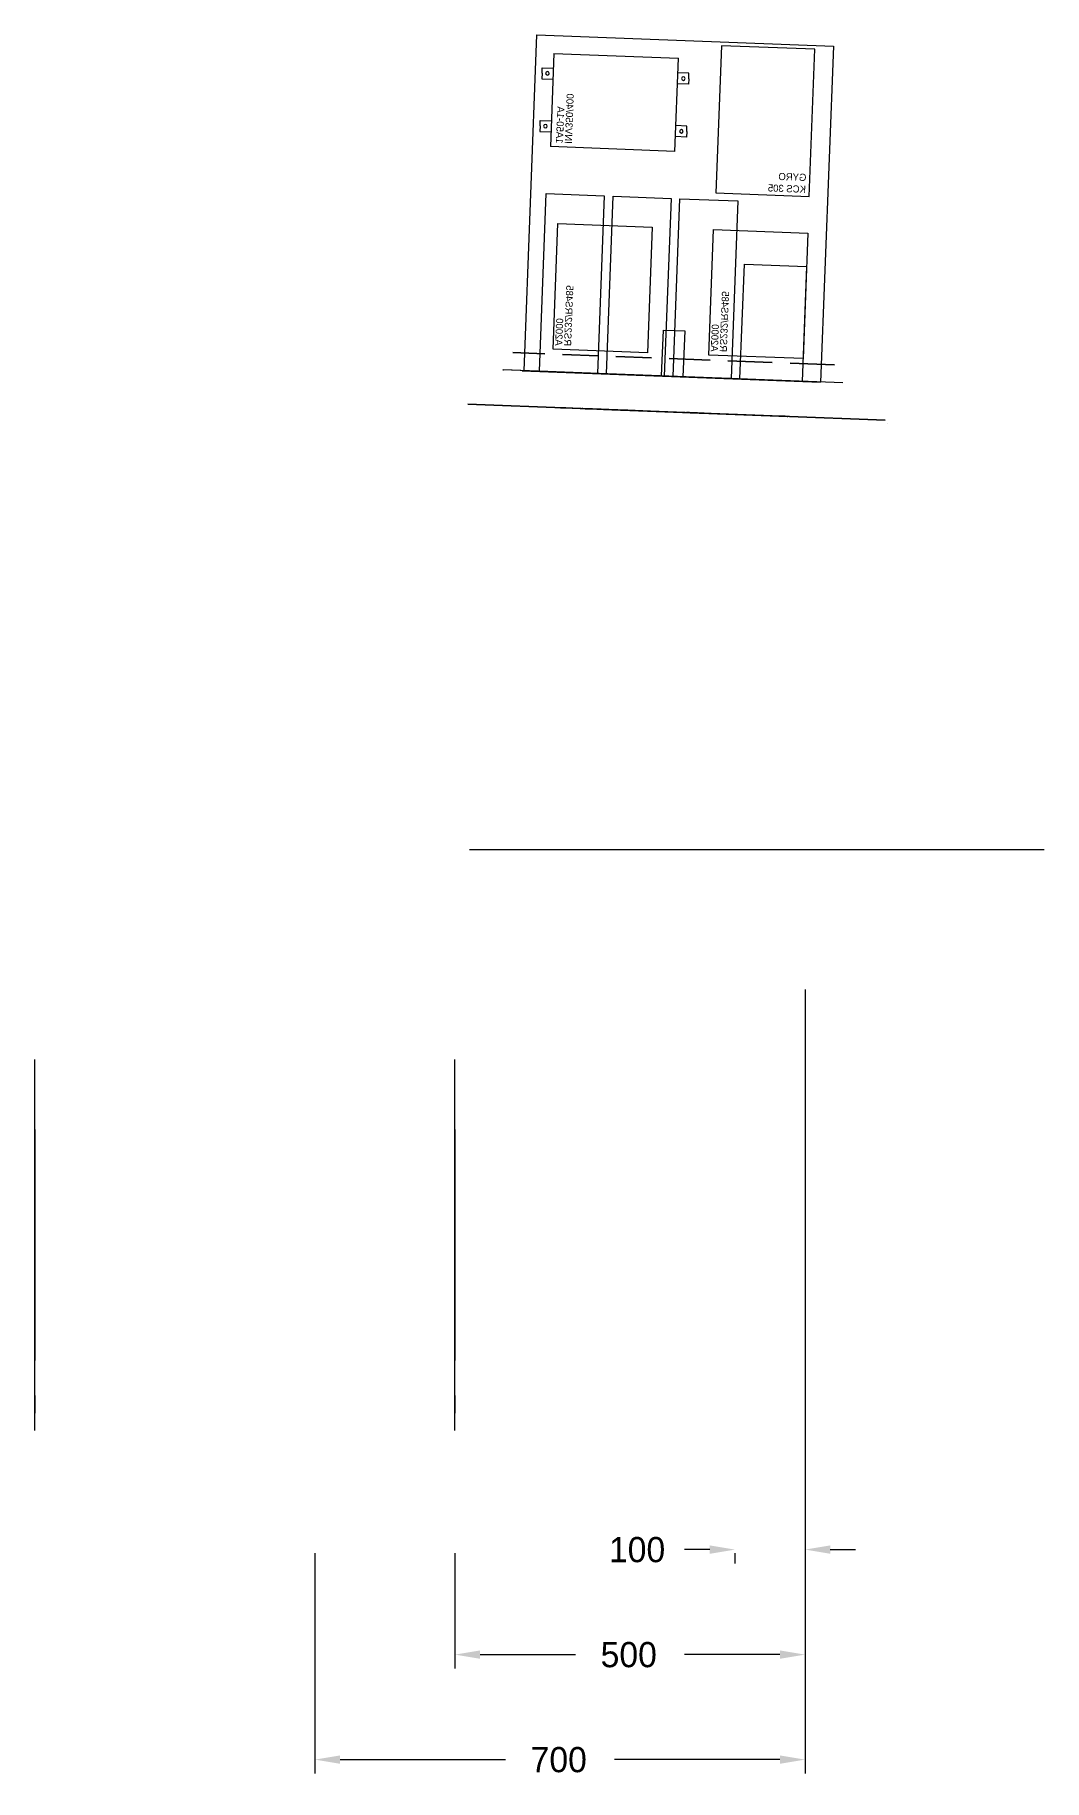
# Model space of a CAD drawing. Extents: x -319 to 2079, y -1329 to 4122.
# Drawn here: x -319 to 1123, y -1329 to 1164 of the extents above; entities that cross this region are included whole.
import ezdxf

# ---------------------------------------------------------------- set-up
doc = ezdxf.new("R2010")
doc.units = 0
doc.header["$LTSCALE"] = 100
doc.header["$MEASUREMENT"] = 0
doc.layers.get('0').update_dxf_attribs({"linetype": 'CONTINUOUS'})
doc.layers.get('DEFPOINTS').update_dxf_attribs({"linetype": 'CONTINUOUS'})
for name, color, linetype in [('DIM_TOP', 2, 'CONTINUOUS'), ('ELEM_CZOLOW', 7, 'CONTINUOUS'), ('FOTELE', 7, 'CONTINUOUS'), ('INSIDE', 1, 'CONTINUOUS'), ('OPIS', 7, 'CONTINUOUS')]:
    doc.layers.add(name, color=color, linetype=linetype)
doc.dimstyles.get("Standard").update_dxf_attribs({"dimtxt": 0.18, "dimasz": 0.18, "dimexe": 0.18, "dimexo": 0.0625, "dimgap": 0.09, "dimtad": 0, "dimtih": 1, "dimtoh": 1, "dimdec": 4, "dimzin": 0, "dimtxsty": 'STANDARD', "dimcen": 0.09, "dimazin": 3, "dimtfac": 1, "dimtdec": 4, "dimtofl": 0, "dimtmove": 0, "dimatfit": 3, "dimtolj": 1, "dimtzin": 0})

# ---------------------------------------------------------------- blocks, each defined once
blk = doc.blocks.new('FOTEL')
at = {"extrusion": (-1, 6.13658e-17, 3.21683e-16)}
for p, q in [((-500, 0), (-500, 0, 300)), ((-500, -530), (-500, 0)), ((100, -530), (100, 0)), ((100, 0), (100, 0, 300)), ((-500, -100, 400), (-500, -330, 400)), ((100, -100, 400), (100, -330, 400)), ((-500, -430, 500), (-500, -430, 750)), ((100, -430, 500), (100, -430, 750)), ((-500, -480, 800), (-500, -505, 800)), ((100, -480, 800), (100, -505, 800)), ((-500, -530, 775), (-500, -530)), ((100, -530, 775), (100, -530))]:
    blk.add_line(p, q, dxfattribs=at)
at = {"extrusion": (-1, 0, 0)}
for centre, radius, start, end in [((100, 300, 500), 100, 90, 180), ((100, 300, -100), 100, 90, 180), ((330, 500, 500), 100, 270, 0), ((330, 500, -100), 100, 270, 0), ((480, 750, 500), 50, 90, 180), ((480, 750, -100), 50, 90, 180), ((505, 775, 500), 25, 0, 90), ((505, 775, -100), 25, 0, 90)]:
    blk.add_arc(centre, radius, start, end, dxfattribs=at)
blk = doc.blocks.new('*D63')
at = {"color": 0, "linetype": 'BYBLOCK'}
for p, q in [((781.138, -200), (781.138, -1020)), ((645, -1000), (609, -1000)), ((681, -1005), (681, -1020)), ((817.138, -1000), (853.138, -1000))]:
    blk.add_line(p, q, dxfattribs=at)
for points in [[(645, -1006), (645, -994), (681, -1000)], [(817.138, -1006), (817.138, -994), (781.138, -1000)]]:
    blk.add_solid(points, dxfattribs=at)
at = {"layer": 'DEFPOINTS', "color": 0, "linetype": 'BYBLOCK'}
for p in [(781.138, 0), (681, -805), (681, -1000)]:
    blk.add_point(p, dxfattribs=at)
at = {"color": 0, "linetype": 'BYBLOCK'}
blk.add_text('100', height=36, dxfattribs=at).set_placement((501, -1018))
blk = doc.blocks.new('*D64')
at = {"color": 0, "linetype": 'BYBLOCK'}
for p, q in [((781.138, -200), (781.138, -1170)), ((281, -1005), (281, -1170)), ((317, -1150), (453.069, -1150)), ((745.138, -1150), (609.069, -1150))]:
    blk.add_line(p, q, dxfattribs=at)
for points in [[(317, -1156), (317, -1144), (281, -1150)], [(745.138, -1156), (745.138, -1144), (781.138, -1150)]]:
    blk.add_solid(points, dxfattribs=at)
at = {"layer": 'DEFPOINTS', "color": 0, "linetype": 'BYBLOCK'}
for p in [(781.138, 0), (281, -805), (281, -1150)]:
    blk.add_point(p, dxfattribs=at)
at = {"color": 0, "linetype": 'BYBLOCK'}
blk.add_text('500', height=36, dxfattribs=at).set_placement((489.069, -1168))
blk = doc.blocks.new('*D65')
at = {"color": 0, "linetype": 'BYBLOCK'}
for p, q in [((781.138, -200), (781.138, -1320)), ((81, -1005), (81, -1320)), ((117, -1300), (353.069, -1300)), ((745.138, -1300), (509.069, -1300))]:
    blk.add_line(p, q, dxfattribs=at)
for points in [[(117, -1306), (117, -1294), (81, -1300)], [(745.138, -1306), (745.138, -1294), (781.138, -1300)]]:
    blk.add_solid(points, dxfattribs=at)
at = {"layer": 'DEFPOINTS', "color": 0, "linetype": 'BYBLOCK'}
for p in [(781.138, 0), (81, -805), (81, -1300)]:
    blk.add_point(p, dxfattribs=at)
at = {"color": 0, "linetype": 'BYBLOCK'}
blk.add_text('700', height=36, dxfattribs=at).set_placement((389.069, -1318))
blk = doc.blocks.new('SHELF')
for p, q in [((-1.24, 0.5), (-1.24, 0)), ((-1.24, 0.5), (17.85, 0.5)), ((-1.24, 0), (17.888, 0)), ((17.888, 0), (17.85, 0.5))]:
    blk.add_line(p, q)
blk = doc.blocks.new('RACK19')
for p, q in [((23.47, 47.2), (0, 47.2)), ((0, 47.2), (0, 0)), ((23.47, 0), (23.47, 47.2)), ((0, 0), (23.47, 0))]:
    blk.add_line(p, q)
blk = doc.blocks.new('2U')
for p, q in [((0, 3.43), (0, 0)), ((16.69, 3.43), (0, 3.43)), ((16.69, 0), (16.69, 3.43)), ((0, 0), (16.69, 0))]:
    blk.add_line(p, q)
blk = doc.blocks.new('7U')
for p, q in [((0, 12.245), (0, 0)), ((16.69, 12.245), (0, 12.245)), ((16.69, 0), (16.69, 12.245)), ((0, 0), (16.69, 0))]:
    blk.add_line(p, q)
for tag, p in [('NAME', (0.3, 2.2)), ('MODEL', (0.3, 0.8))]:
    blk.add_attdef(tag, p, '', height=0.4)
blk = doc.blocks.new('3U12TE')
for p, q in [((2.37, 0), (2.37, 5.18)), ((4.74, 0), (4.74, 5.18)), ((7.11, 0), (7.11, 5.18)), ((9.48, 0), (9.48, 5.18)), ((11.85, 0), (11.85, 5.18)), ((14.22, 0), (14.22, 5.18))]:
    blk.add_line(p, q)
blk = doc.blocks.new('PC')
for p, q in [((16.69, 7), (0, 7)), ((0, 7), (0, 0)), ((16.69, 0), (16.69, 7)), ((0, 0), (16.69, 0))]:
    blk.add_line(p, q)
blk = doc.blocks.new('INV')
for p, q in [((0, 7), (5.25, 7)), ((0, 7), (0, 0)), ((0.83, 7.625), (0.83, 7)), ((1.14, 7.625), (0.83, 7.625)), ((1.14, 7.625), (1.45, 7.625)), ((1.45, 7.625), (1.45, 7)), ((3.8, 7.625), (3.8, 7)), ((4.11, 7.625), (3.8, 7.625)), ((4.11, 7.625), (4.42, 7.625)), ((4.42, 7.625), (4.42, 7)), ((5.25, 0), (5.25, 7)), ((5.25, 0), (0, 0)), ((0.83, -0.625), (0.83, 0)), ((1.45, -0.625), (1.45, 0)), ((3.8, -0.625), (3.8, 0)), ((4.42, -0.625), (4.42, 0)), ((1.14, -0.625), (0.83, -0.625)), ((1.14, -0.625), (1.45, -0.625)), ((4.11, -0.625), (3.8, -0.625)), ((4.11, -0.625), (4.42, -0.625))]:
    blk.add_line(p, q)
for centre in [(1.14, 7.325), (4.11, 7.325), (1.14, -0.325), (4.11, -0.325)]:
    blk.add_circle(centre, 0.101)
for tag, p in [('NAME', (0.2, 0.8, 2.675)), ('MODEL', (0.2, 0.3, 2.675))]:
    blk.add_attdef(tag, p, '', height=0.4)
blk = doc.blocks.new('4U')
for p, q in [((16.69, 7), (0, 7)), ((0, 7), (0, 0)), ((16.69, 0), (16.69, 7)), ((0, 0), (16.69, 0))]:
    blk.add_line(p, q)
blk = doc.blocks.new('PL')
for p, q in [((3.26, 10), (0, 10)), ((0, 10), (0, 0)), ((3.26, 0), (3.26, 10)), ((0, 0), (3.26, 0))]:
    blk.add_line(p, q)
at = {"extrusion": (0, -1, -1.84043e-16)}
for tag, p in [('NAME', (0.2, 0.7)), ('MODEL', (0.2, 0.2))]:
    blk.add_attdef(tag, p, '', height=0.4, dxfattribs=at)
blk = doc.blocks.new('DME_CP')
for p, q in [((3.5, 6.47), (0, 6.47)), ((0, 6.47), (0, 0)), ((3.5, 0), (3.5, 6.47)), ((0, 0), (3.5, 0))]:
    blk.add_line(p, q)
at = {"extrusion": (0, -1, -1.60787e-16)}
for s, p in [('DME-CP', (0.2, 0.7)), ('KDI-572', (0.2, 0.2))]:
    blk.add_text(s, height=0.45, dxfattribs=at).set_placement(p)
blk = doc.blocks.new('GYRO_KCS305')
for p, q in [((0, 8.29), (5.25, 8.29)), ((0, 0), (0, 8.29)), ((5.25, 8.29), (5.25, 0)), ((5.25, 0), (0, 0))]:
    blk.add_line(p, q)
for s, p in [('GYRO', (0.2, 0.867, 6.597)), ('KCS 305', (0.2, 0.2, 6.597))]:
    blk.add_text(s, height=0.4).set_placement(p)
blk = doc.blocks.new('A2000')
for p, q in [((0, 5.3), (0, 0)), ((7.06, 5.3), (0, 5.3)), ((7.06, 0), (7.06, 5.3)), ((0, 0), (7.06, 0))]:
    blk.add_line(p, q)
for tag, p in [('NAME', (0.2, 0.6, 1.53)), ('MODEL', (0.2, 0.1, 1.53))]:
    blk.add_attdef(tag, p, '', height=0.4)
blk = doc.blocks.new('GYRO')
for p, q in [((1.2, 2.58), (0, 2.58)), ((0, 2.58), (0, 0)), ((1.2, 0), (1.2, 2.58)), ((0, 0), (1.2, 0))]:
    blk.add_line(p, q)
at = {"extrusion": (0, -1, -1.84043e-16)}
blk.add_text('GYRO', height=0.4, rotation=90, dxfattribs=at).set_placement((1.1, 0.1))
blk = doc.blocks.new('R1S4')
for p, q in [((16.69, 18.9, 0.61), (0, 18.9, 0.61)), ((0, 18.9, 0.61), (0, 0, 0.61)), ((16.69, 0, 0.61), (16.69, 18.9, 0.61)), ((0, 0, 0.61), (16.69, 0, 0.61)), ((0, 0, 0.61), (16.7, 0, 0.61))]:
    blk.add_line(p, q)
ref = blk.add_blockref('PL', (5.04, 0, 3.24))
ref.add_attrib('NAME', 'ALT', (5.24, 3.94), dxfattribs={"extrusion": (0, -1, -1.46042e-16), "height": 0.4})
ref.add_attrib('MODEL', '101435', (5.24, 3.44), dxfattribs={"extrusion": (0, -1, -1.46042e-16), "height": 0.4})
ref = blk.add_blockref('PL', (8.8, 0, 3.24))
ref.add_attrib('NAME', 'ADF-RMI', (9, 3.94), dxfattribs={"extrusion": (0, -1, -1.46042e-16), "height": 0.4})
ref.add_attrib('MODEL', 'KNI-582', (9, 3.44), dxfattribs={"extrusion": (0, -1, -1.46042e-16), "height": 0.4})
ref = blk.add_blockref('PL', (12.56, 0, 3.24))
ref.add_attrib('NAME', 'ILS-NI', (12.76, 3.94), dxfattribs={"extrusion": (0, -1, -1.46042e-16), "height": 0.4})
ref.add_attrib('MODEL', 'KI 207', (12.76, 3.44), dxfattribs={"extrusion": (0, -1, -1.46042e-16), "height": 0.4})
for name, p in [('DME_CP', (1.04, 0, 3.26)), ('DME_CP', (1.04, 0, 5.17)), ('GYRO', (7.75, 0, 0.87))]:
    blk.add_blockref(name, p)
at = {"extrusion": (0, -1, -1.84043e-16)}
blk.add_blockref('4U', (0, 0), dxfattribs=at)
at = {"layer": 'INSIDE'}
blk.add_blockref('GYRO_KCS305', (1.04, 10.4, 0.61), dxfattribs=at)
ref = blk.add_blockref('INV', (15.69, 12.65, 0.61), dxfattribs=dict(at, rotation=90))
ref.add_attrib('MODEL', '1A50-1A', (15.39, 12.85, 0.61), dxfattribs={"layer": '0', "height": 0.4, "rotation": 90})
ref.add_attrib('NAME', 'INV350/400', (14.89, 12.85, 0.61), dxfattribs={"layer": '0', "height": 0.4, "rotation": 90})
ref = blk.add_blockref('A2000', (6.34, 1.28, 0.61), dxfattribs=dict(at, rotation=90))
ref.add_attrib('MODEL', 'A2000', (6.24, 1.48, 0.61), dxfattribs={"layer": '0', "height": 0.4, "rotation": 90})
ref.add_attrib('NAME', 'RS232/RS485', (5.74, 1.48, 0.61), dxfattribs={"layer": '0', "height": 0.4, "rotation": 90})
ref = blk.add_blockref('A2000', (15.1, 1.28, 0.61), dxfattribs=dict(at, rotation=90))
ref.add_attrib('MODEL', 'A2000', (15, 1.48, 0.61), dxfattribs={"layer": '0', "height": 0.4, "rotation": 90})
ref.add_attrib('NAME', 'RS232/RS485', (14.5, 1.48, 0.61), dxfattribs={"layer": '0', "height": 0.4, "rotation": 90})
blk = doc.blocks.new('SUBRAC3U')
for p, q in [((16.8, 5.18), (0, 5.18)), ((0, 5.18), (0, 0)), ((16.8, 0), (16.8, 5.18)), ((0, 0), (16.8, 0))]:
    blk.add_line(p, q)
blk = doc.blocks.new('ACS')
for p, q in [((2.3, 5), (0, 5)), ((0, 5), (0, 0)), ((2.3, 0), (2.3, 5)), ((0, 0), (2.3, 0))]:
    blk.add_line(p, q)
for s, p in [('KAA-455', (1.1, 0.2)), ('ACS', (0.6, 0.2))]:
    blk.add_text(s, height=0.45, rotation=90).set_placement(p)
blk = doc.blocks.new('DME')
for p, q in [((2.5, 5.3), (0, 5.3)), ((0, 5.3), (0, 0)), ((2.5, 0), (2.5, 5.3)), ((0, 0), (2.5, 0))]:
    blk.add_line(p, q)
for s, p in [('KDM-706', (1.1, 0.2)), ('DME', (0.6, 0.2))]:
    blk.add_text(s, height=0.45, rotation=90).set_placement(p)
blk = doc.blocks.new('ACS_CP')
for p, q in [((0, 2.3), (0, 0)), ((5.8, 2.3), (0, 2.3)), ((5.8, 0), (5.8, 2.3)), ((0, 0), (5.8, 0))]:
    blk.add_line(p, q)
for s, p in [('ACS-CP', (0.1, 0.7)), ('KA-119', (0.1, 0.1))]:
    blk.add_text(s, height=0.45).set_placement(p)
blk = doc.blocks.new('VHF')
for p, q in [((1.8, 5), (0, 5)), ((0, 5), (0, 0)), ((1.8, 0), (1.8, 5)), ((0, 0), (1.8, 0))]:
    blk.add_line(p, q)
for s, p in [('KTR-908', (1.1, 0.2)), ('VHF', (0.6, 0.2))]:
    blk.add_text(s, height=0.45, rotation=90).set_placement(p)
blk = doc.blocks.new('ADF')
for p, q in [((2, 5), (0, 5)), ((0, 5), (0, 0)), ((2, 0), (2, 5)), ((0, 0), (2, 0))]:
    blk.add_line(p, q)
for s, p in [('KDF-806', (1.1, 0.2)), ('ADF', (0.6, 0.2))]:
    blk.add_text(s, height=0.45, rotation=90).set_placement(p)

msp = doc.modelspace()

# ---------------------------------------------------------------- linework, layer by layer
at = {"layer": 'ELEM_CZOLOW', "extrusion": (-0.038141, -0.999272, -9.57296e-16)}
for p, q in [((761.55179, 618.49515, 275.81568), (761.55179, 618.49515, 275.81568)), ((771.7044, 618.10764, 270.73568), (771.7044, 618.10764, 270.73568))]:
    msp.add_line(p, q, dxfattribs=at)
at = {"layer": 'ELEM_CZOLOW', "extrusion": (-0.038141, -0.999272, -1.84043e-16)}
msp.add_line((895.31239, 613.38972, -826.54432), (895.31239, 613.38972, -826.54432), dxfattribs=at)
at = {"layer": 'ELEM_CZOLOW', "extrusion": (-0.999205, -0.03987, -1.84043e-16)}
msp.add_line((899.5037, 609.20566, -826.54432), (899.5037, 609.20566, -826.54432), dxfattribs=at)
at = {"layer": 'ELEM_CZOLOW', "extrusion": (-0.038141, -0.999272, -9.57296e-16), "elevation": -647.09119}
for points in [[(452.92787, 166.59568), (452.92787, -21.36432, -0.4142135624), (445.30787, -28.98432), (414.82787, -28.98432, -0.4142135624), (407.20787, -21.36432), (407.20787, 166.59568, -0.4142135624), (414.82787, 174.21568), (445.30787, 174.21568, -0.4142135624)], [(732.32787, 161.51568), (732.32787, -11.20432, -0.4142135624), (719.62787, -23.90432), (506.26787, -23.90432, -0.4142135624), (493.56787, -11.20432), (493.56787, 161.51568, -0.4142135624), (506.26787, 174.21568), (719.62787, 174.21568, -0.4142135624)]]:
    msp.add_lwpolyline(points, format="xyb", close=True, dxfattribs=at)
msp.add_lwpolyline([(569.76787, 296.13568), (569.76787, 242.79568), (557.06787, 230.09568), (503.72787, 230.09568), (503.72787, 283.43568), (516.42787, 296.13568)], close=True, dxfattribs=at)
at = {"layer": 'ELEM_CZOLOW', "extrusion": (-0.038141, -0.999272, -9.57296e-16)}
for centre, radius in [((442.76787, 77.69568, -647.09119), 5.08), ((480.86787, 265.65568, -647.09119), 21.55261), ((590.08787, -491.26432, -647.09119), 2.54), ((590.08787, -476.02432, -647.09119), 2.54), ((600.24787, -481.10432, -647.09119), 7.62), ((610.40787, -491.26432, -647.09119), 2.54), ((610.40787, -476.02432, -647.09119), 2.54)]:
    msp.add_circle(centre, radius, dxfattribs=at)
at = {"layer": 'OPIS', "extrusion": (-1.84043e-16, -1, -9.57296e-16)}
for p, q in [((312.56025, 0, -563.86791), (334.098, 0, -703.86327)), ((334.098, 0, -703.86327), (989.418, 0, -703.86327)), ((301.65017, 0, 289.08535), (323.938, 0, 469.61673)), ((321.66296, 0, 309.44138), (336.638, 0, 444.21673)), ((323.938, 0, 469.61673), (991.958, 0, 469.61673)), ((326.07958, 0, -200.20191), (463.638, 0, -53.62327)), ((334.82923, 0, -508.07174), (356.958, 0, -678.46327)), ((336.638, 0, 444.21673), (991.958, 0, 444.21673)), ((351.54809, 0, -200.26644), (466.178, 0, -79.02327)), ((356.958, 0, -678.46327), (989.418, 0, -678.46327)), ((386.90567, 0, -202.61714), (463.638, 0, -119.66327)), ((414.55364, 0, -199.8112), (463.638, 0, -145.06327)), ((434.04988, 0, -566.47035), (445.858, 0, -653.06327)), ((445.858, 0, -653.06327), (989.418, 0, -653.06327)), ((458.558, 0, -465.10327), (483.958, 0, -457.48327)), ((463.638, 0, -145.06327), (1098.638, 0, -145.06327)), ((463.638, 0, -119.66327), (463.638, 0, -119.66327)), ((463.638, 0, -119.66327), (1098.638, 0, -119.66327)), ((463.638, 0, -53.62327), (1098.638, 0, -53.62327)), ((466.178, 0, -79.02327), (466.178, 0, -79.02327)), ((466.178, 0, -79.02327), (1098.638, 0, -79.02327)), ((477.88354, 0, -376.9124), (516.978, 0, -434.62327)), ((483.958, 0, -457.48327), (984.338, 0, -457.48327)), ((485.75094, 0, 203.36497), (534.758, 0, 111.47673)), ((516.978, 0, -434.62327), (1085.938, 0, -434.62327)), ((534.758, 0, 111.47673), (989.418, 0, 111.47673)), ((556.89797, 0, -261.4406), (603.338, 0, -348.26327)), ((567.4705, 0, -566.60496), (572.858, 0, -627.66327)), ((567.778, 0, -195.86327), (588.098, 0, -190.78327)), ((569.51138, 0, -355.78519), (600.798, 0, -373.66327)), ((571.88071, 0, -393.34118), (600.798, 0, -401.60327)), ((572.858, 0, -424.46327), (989.418, 0, -424.46327)), ((572.858, 0, -627.66327), (989.418, 0, -627.66327)), ((579.94084, 0, -261.34181), (613.498, 0, -322.86327)), ((588.098, 0, -190.78327), (986.878, 0, -190.78327)), ((600.798, 0, -373.66327), (600.798, 0, -373.66327)), ((600.798, 0, -373.66327), (989.418, 0, -373.66327)), ((600.798, 0, -401.60327), (600.798, 0, -401.60327)), ((600.798, 0, -401.60327), (989.418, 0, -401.60327)), ((603.338, 0, -348.26327), (989.418, 0, -348.26327)), ((610.29434, 0, 306.98734), (618.578, 0, 418.81673)), ((610.958, 0, -239.04327), (633.818, 0, -269.52327)), ((613.498, 0, -322.86327), (989.418, 0, -322.86327)), ((618.578, 0, 418.81673), (991.958, 0, 418.81673)), ((625.07244, 0, 211.67889), (692.238, 0, 134.33673)), ((630.98691, 0, 306.95698), (638.898, 0, 395.95673)), ((631.76429, 0, -563.98234), (636.358, 0, -602.26327)), ((633.818, 0, -269.52327), (806.538, 0, -269.52327)), ((636.358, 0, -602.26327), (989.418, 0, -602.26327)), ((638.898, 0, 395.95673), (991.958, 0, 395.95673)), ((645.69364, 0, 214.48467), (694.778, 0, 159.73673)), ((650.50706, 0, 307.01537), (654.138, 0, 370.55673)), ((654.138, 0, 370.55673), (991.958, 0, 370.55673)), ((658.67316, 0, -244.27593), (730.338, 0, -259.36327)), ((665.99459, 0, 214.46761), (692.238, 0, 185.13673)), ((669.378, 0, 307.05673), (669.378, 0, 342.61673)), ((669.378, 0, 342.61673), (991.958, 0, 342.61673)), ((669.378, 0, 235.93673), (694.778, 0, 210.53673)), ((674.458, 0, -206.02327), (806.538, 0, -206.02327)), ((687.158, 0, 301.97673), (689.698, 0, 322.29673)), ((689.698, 0, 322.29673), (991.958, 0, 322.29673)), ((692.238, 0, 238.47673), (737.958, 0, 248.63673)), ((692.238, 0, 185.13673), (991.958, 0, 185.13673)), ((692.238, 0, 134.33673), (989.418, 0, 134.33673)), ((694.778, 0, 210.53673), (991.958, 0, 210.53673)), ((694.778, 0, 159.73673), (986.878, 0, 159.73673)), ((698.94341, 0, -501.52867), (748.118, 0, -487.96327)), ((699.858, 0, -520.98327), (748.118, 0, -513.36327)), ((702.398, 0, -233.96327), (806.538, 0, -233.96327)), ((722.718, 0, 274.03673), (991.958, 0, 274.03673)), ((730.338, 0, -259.36327), (806.538, 0, -259.36327)), ((737.958, 0, 248.63673), (737.958, 0, 248.63673)), ((737.958, 0, 248.63673), (991.958, 0, 248.63673)), ((748.118, 0, -487.96327), (989.418, 0, -487.96327)), ((748.118, 0, -513.36327), (989.418, 0, -513.36327)), ((806.538, 0, -206.02327), (819.238, 0, -221.26327)), ((806.538, 0, -233.96327), (819.238, 0, -246.66327)), ((806.538, 0, -259.36327), (819.238, 0, -272.06327)), ((806.538, 0, -269.52327), (816.698, 0, -297.46327)), ((816.698, 0, -297.46327), (989.418, 0, -297.46327)), ((819.238, 0, -221.26327), (986.878, 0, -221.26327)), ((819.238, 0, -246.66327), (986.878, 0, -246.66327)), ((819.238, 0, -272.06327), (986.878, 0, -272.06327)), ((984.338, 0, -457.48327), (1003.769, 0, -457.48327)), ((986.878, 0, 159.73673), (1004.404, 0, 159.73673)), ((986.878, 0, -190.78327), (1004.404, 0, -190.78327)), ((986.878, 0, -221.26327), (986.878, 0, -221.26327)), ((986.878, 0, -221.26327), (1004.404, 0, -221.26327)), ((986.878, 0, -246.66327), (1004.404, 0, -246.66327)), ((986.878, 0, -272.06327), (1004.404, 0, -272.06327)), ((989.418, 0, 134.33673), (1006.944, 0, 134.33673)), ((989.418, 0, 111.47673), (1006.944, 0, 111.47673)), ((989.418, 0, -297.46327), (1006.944, 0, -297.46327)), ((989.418, 0, -322.86327), (1008.849, 0, -322.86327)), ((989.418, 0, -348.26327), (1006.944, 0, -348.26327)), ((989.418, 0, -373.66327), (989.418, 0, -373.66327)), ((989.418, 0, -373.66327), (1010.754, 0, -373.66327)), ((989.418, 0, -401.60327), (1010.754, 0, -401.60327)), ((989.418, 0, -424.46327), (1010.754, 0, -424.46327)), ((989.418, 0, -487.96327), (1006.944, 0, -487.96327)), ((989.418, 0, -513.36327), (1010.754, 0, -513.36327)), ((989.418, 0, -602.26327), (1010.754, 0, -602.26327)), ((989.418, 0, -627.66327), (1010.754, 0, -627.66327)), ((989.418, 0, -653.06327), (1010.754, 0, -653.06327)), ((989.418, 0, -678.46327), (1010.754, 0, -678.46327)), ((989.418, 0, -703.86327), (1010.754, 0, -703.86327)), ((991.958, 0, 469.61673), (998.054, 0, 469.61673)), ((991.958, 0, 444.21673), (1001.864, 0, 444.21673)), ((991.958, 0, 418.81673), (1001.864, 0, 418.81673)), ((991.958, 0, 395.95673), (1001.864, 0, 395.95673)), ((991.958, 0, 370.55673), (1001.864, 0, 370.55673)), ((991.958, 0, 342.61673), (1001.864, 0, 342.61673)), ((991.958, 0, 322.29673), (1001.864, 0, 322.29673)), ((991.958, 0, 274.03673), (1001.864, 0, 274.03673)), ((991.958, 0, 248.63673), (991.958, 0, 248.63673)), ((991.958, 0, 248.63673), (1001.864, 0, 248.63673)), ((991.958, 0, 210.53673), (1007.579, 0, 210.53673)), ((991.958, 0, 185.13673), (1005.674, 0, 185.13673)), ((1085.938, 0, -434.62327), (1107.274, 0, -434.62327)), ((1098.638, 0, -145.06327), (1119.974, 0, -145.06327)), ((1098.638, 0, -119.66327), (1101.178, 0, -119.66327)), ((1098.638, 0, -79.02327), (1098.638, 0, -79.02327)), ((1098.638, 0, -79.02327), (1119.974, 0, -79.02327)), ((1098.638, 0, -53.62327), (1119.974, 0, -53.62327)), ((1101.178, 0, -119.66327), (1122.514, 0, -119.66327))]:
    msp.add_line(p, q, dxfattribs=at)
for points in [[(305.85161, 288.56666), (297.44874, 289.60405), (298.538, 263.87673)], [(308.37615, -564.51162), (316.74436, -563.2242), (308.698, -538.76327)], [(329.16647, -203.09884), (322.99269, -197.30498), (308.698, -218.72327)], [(325.8704, 308.97389), (317.45552, 309.90888), (318.858, 284.19673)], [(330.63115, -508.61694), (339.02731, -507.52653), (331.558, -482.88327)], [(354.62423, -203.17479), (348.47195, -197.35809), (334.098, -218.72327)], [(390.01335, -205.49175), (383.79798, -199.74253), (369.658, -221.26327)], [(417.70565, -202.63714), (411.40163, -196.98526), (397.598, -218.72327)], [(429.85536, -567.04233), (438.24439, -565.89837), (430.618, -541.30327)], [(474.37869, -379.28666), (481.3884, -374.53814), (463.638, -355.88327)], [(482.01565, 201.37281), (489.48624, 205.35713), (473.798, 225.77673)], [(553.16508, -263.43726), (560.63086, -259.44393), (544.918, -239.04327)], [(567.41105, -359.46076), (571.6117, -352.10963), (547.458, -343.18327)], [(570.71772, -397.41163), (573.04369, -389.27073), (547.458, -386.36327)], [(572.858, -428.6966), (572.858, -420.22993), (547.458, -424.46327)], [(563.25355, -566.97705), (571.68745, -566.23288), (565.238, -541.30327)], [(576.22442, -263.36895), (583.65727, -259.31467), (567.778, -239.04327)], [(614.51611, 306.67461), (606.07257, 307.30006), (608.418, 281.65673)], [(621.87613, 208.90315), (628.26875, 214.45463), (608.418, 230.85673)], [(635.20362, 306.58216), (626.7702, 307.3318), (628.738, 281.65673)], [(627.56111, -564.48672), (635.96747, -563.47796), (628.738, -538.76327)], [(642.54163, 211.65873), (648.84565, 217.31061), (628.738, 233.39673)], [(657.80105, -248.41846), (659.54528, -240.1334), (633.818, -239.04327)], [(654.7335, 306.77386), (646.28063, 307.25688), (649.058, 281.65673)], [(662.83973, 211.64484), (669.14944, 217.29037), (649.058, 233.39673)], [(674.458, -210.2566), (674.458, -201.78993), (649.058, -206.02327)], [(673.61133, 307.05673), (665.14467, 307.05673), (669.378, 281.65673)], [(700.06918, -505.60957), (697.81765, -497.44777), (674.458, -508.28327)], [(702.398, -238.1966), (702.398, -229.72993), (676.998, -233.96327)], [(722.718, 269.8034), (722.718, 278.27007), (697.318, 274.03673)]]:
    msp.add_solid(points, dxfattribs=at)

# ---------------------------------------------------------------- block references
at = {"layer": 'ELEM_CZOLOW', "xscale": -25.4, "yscale": 25.4, "zscale": 25.4, "rotation": 357.8141721484549}
msp.add_blockref('R1S4', (803.33832, 667.73721, -273.33232), dxfattribs=at)
at = {"layer": 'ELEM_CZOLOW', "extrusion": (-0.038141, -0.999272, -9.19295e-16), "xscale": -25.4, "yscale": 25.4, "zscale": 25.4}
for name, p in [('VHF', (382.06187, -747.80432, -723.29119)), ('ADF', (458.26187, -747.80432, -723.29119)), ('ADF', (534.46187, -747.80432, -723.29119)), ('ACS', (618.28187, -747.80432, -723.29119)), ('DME', (707.18187, -747.80432, -723.29119)), ('SHELF', (777.28587, -760.50432, -697.89119)), ('SUBRAC3U', (777.28587, -582.70432, -697.89119)), ('2U', (777.28587, 215.49068, -697.89119)), ('3U12TE', (777.28587, -582.70432, -697.89119)), ('ACS_CP', (729.02587, 237.96968, -697.89119)), ('DME', (796.08187, -747.80432, -723.29119)), ('RACK19', (871.26587, -826.54432, -647.09119))]:
    msp.add_blockref(name, p, dxfattribs=at)
at = {"layer": 'ELEM_CZOLOW', "extrusion": (-0.038141, -0.999272, -9.19295e-16)}
ref = msp.add_blockref('7U', (777.28587, -95.53232, -697.89119), dxfattribs=dict(at, xscale=-25.4, yscale=25.4, zscale=25.4))
ref.add_attrib('MODEL', '1006R', (769.66587, -75.21232, -697.89119), dxfattribs={"layer": '0', "extrusion": (-0.038141, -0.999272, -9.19295e-16), "height": 10.16, "text_generation_flag": 2})
ref.add_attrib('NAME', 'CRT DISPLAY', (769.66587, -39.65232, -697.89119), dxfattribs={"layer": '0', "extrusion": (-0.038141, -0.999272, -9.19295e-16), "height": 10.16, "text_generation_flag": 2})
at = {"layer": 'ELEM_CZOLOW', "extrusion": (-0.038141, -0.999272, -9.57296e-16), "xscale": -25.4, "yscale": 25.4, "zscale": 25.4}
msp.add_blockref('PC', (777.28587, -451.13232, -697.89119), dxfattribs=at)
at = {"layer": 'FOTELE'}
msp.add_blockref('FOTEL', (181, -300, -818.16327), dxfattribs=at)

# ---------------------------------------------------------------- texts
at = {"layer": 'ELEM_CZOLOW', "extrusion": (-0.038141, -0.999272, -9.19295e-16), "text_generation_flag": 2}
for s, p in [('VHF-CL', (400.34987, -580.16432, -697.89119)), ('ADF-CL', (456.99187, -580.16432, -697.89119)), ('ADF-CL', (518.71387, -580.16432, -697.89119)), ('DME-CL', (640.88787, -580.16432, -697.89119)), ('DME-CL', (762.04587, -580.16432, -697.89119))]:
    msp.add_text(s, height=11.43, rotation=270, dxfattribs=at).set_placement(p)
for s, height, p in [('Computer', 11.43, (751.88587, -406.68232, -697.89119)), ('FTSA PC', 11.43, (751.88587, -425.73232, -697.89119)), ('RACK 19" 312-292', 10.16, (866.18587, -821.46432, -647.09119))]:
    msp.add_text(s, height=height, dxfattribs=at).set_placement(p)
at = {"layer": 'ELEM_CZOLOW', "extrusion": (-0.038141, -0.999272, -9.57296e-16), "text_generation_flag": 2}
for s, height, p in [('CLOCK', 7.62, (498.64787, 260.57568, -647.09119)), ('KFS', 10.16, (564.68787, 270.73568, -647.09119)), ('598', 10.16, (564.68787, 253.80235, -647.09119))]:
    msp.add_text(s, height=height, dxfattribs=at).set_placement(p)
at = {"layer": 'OPIS', "extrusion": (-1.84043e-16, -1, -9.57296e-16)}
for s, p in [('30', (986.624, -451.76827)), ('12', (989.164, 165.45173)), ('15', (989.164, -185.06827)), ('16', (989.164, -215.54827)), ('17', (989.164, -240.94827)), ('18', (989.164, -266.34827)), ('31', (991.704, -482.24827)), ('32', (991.704, -507.64827)), ('33', (991.704, -596.54827)), ('34', (991.704, -621.94827)), ('35', (991.704, -647.34827)), ('36', (991.704, -672.74827)), ('37', (991.704, -698.14827)), ('20', (991.704, -317.14827)), ('21', (991.704, -342.54827)), ('22', (991.704, -367.94827)), ('23', (991.704, -395.88827)), ('24', (991.704, -418.74827)), ('13', (991.704, 140.05173)), ('14', (991.704, 117.19173)), ('19', (991.704, -291.74827)), ('4', (994.244, 401.67173)), ('3', (994.244, 424.53173)), ('5', (994.244, 376.27173)), ('8', (994.244, 279.75173)), ('9', (994.244, 254.35173)), ('2', (994.244, 449.93173)), ('6', (994.244, 348.33173)), ('7', (994.244, 328.01173)), ('1', (994.244, 475.33173)), ('10', (994.244, 216.25173)), ('11', (994.244, 190.85173)), ('29', (1088.224, -428.90827)), ('25', (1100.924, -139.34827)), ('27', (1100.924, -73.30827)), ('26', (1103.464, -113.94827))]:
    msp.add_text(s, height=11.43, dxfattribs=at).set_placement(p)
msp.add_text('28', height=11.43, rotation=360, dxfattribs=at).set_placement((1100.924, -47.90827))

# ---------------------------------------------------------------- dimensions: what is measured, and where the dimension line sits
at = {"layer": 'DIM_TOP'}
for base, p2, picture, middle in [((81, -1300), (81, -805), '*D65', (431.069, -1300)), ((281, -1150), (281, -805), '*D64', (531.069, -1150)), ((681, -1000), (681, -805), '*D63', (537, -1000))]:
    dim = msp.add_linear_dim(base=base, p1=(781.138, 0), p2=p2, dimstyle='Standard', dxfattribs=at)
    dim.commit()
    dim.dimension.update_dxf_attribs({"geometry": picture, "text_midpoint": middle})

doc.saveas('drawing.dxf')
